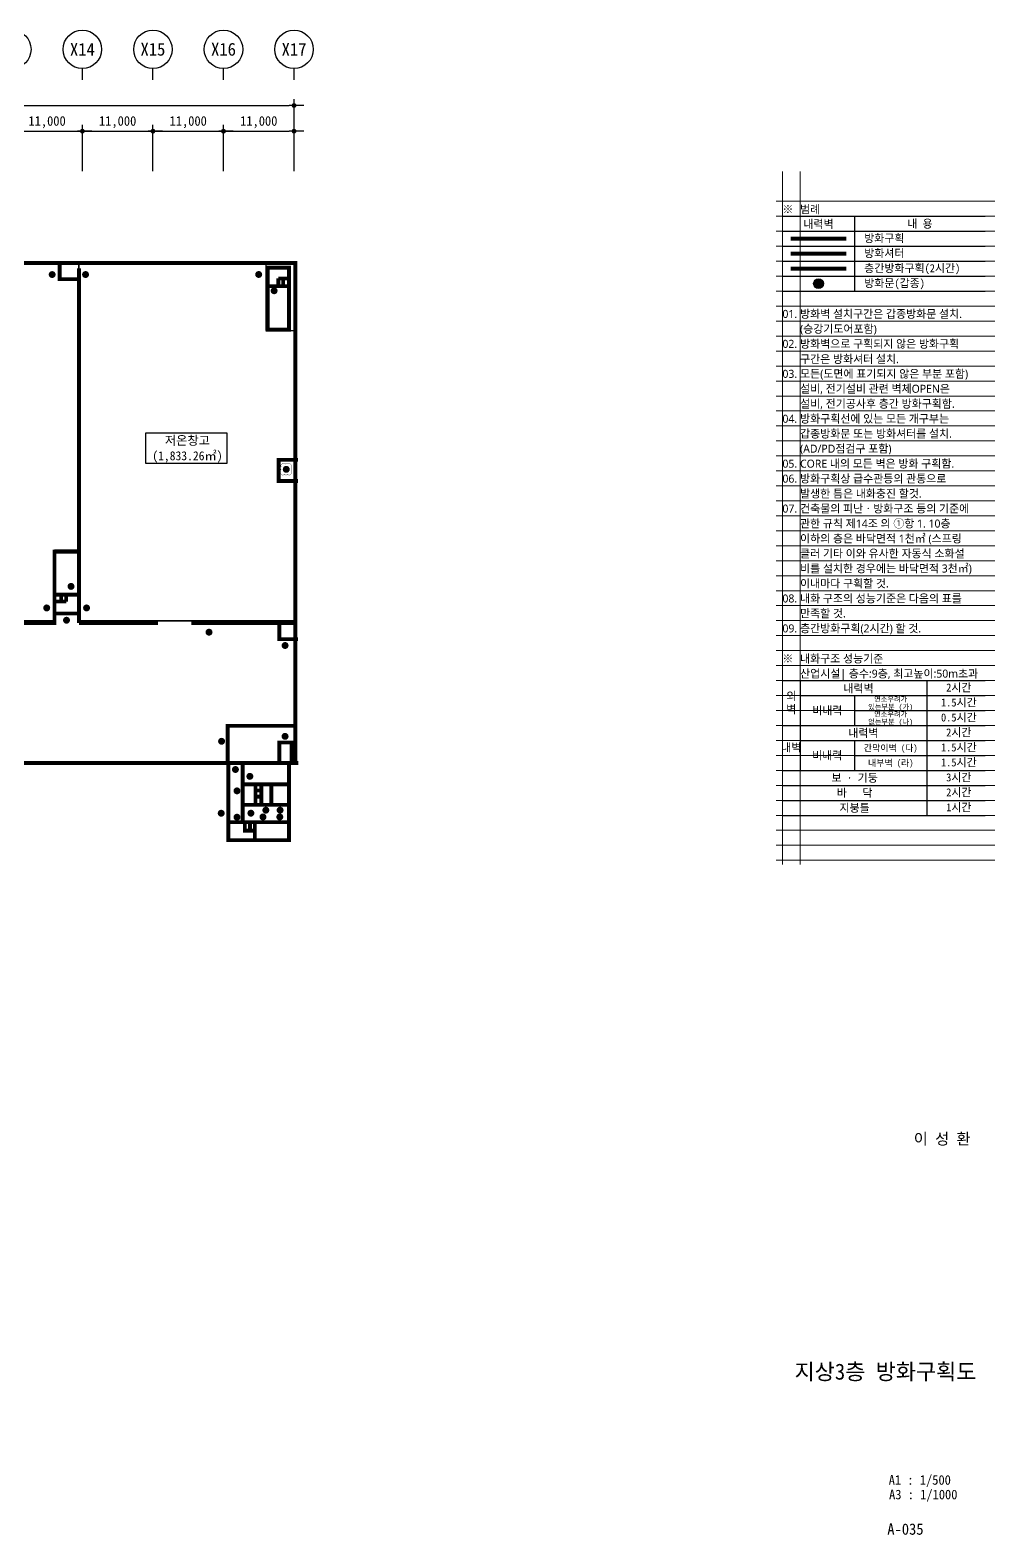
# Model space of a CAD drawing. Header units: millimetres. Extents: x 1075590 to 2680347, y 170599 to 729436.
# Drawn here: x 1269940 to 1420347, y 197985 to 432436 of the extents above; entities that cross this region are included whole.
import ezdxf
from ezdxf.enums import TextEntityAlignment as Align

# ---------------------------------------------------------------- set-up
doc = ezdxf.new("R2010")
doc.units = ezdxf.units.MM
doc.header["$LTSCALE"] = 5
doc.header["$MEASUREMENT"] = 0
doc.header["$PDSIZE"] = -10
for name, pattern in [('DASHDOTX2', [2, 1, -0.5, 0, -0.5]), ('HID', [2, 1.1, -0.9]), ('HIDDEN', [0.375, 0.25, -0.125]), ('PHANTOM2', [1.25, 0.625, -0.125, 0.125, -0.125, 0.125, -0.125])]:
    doc.linetypes.add(name, pattern=pattern)
doc.layers.get('0').update_dxf_attribs({"linetype": 'CONTINUOUS'})
doc.layers.get('Defpoints').update_dxf_attribs({"color": 153, "linetype": 'CONTINUOUS'})
doc.layers.add('0_방화구획 면적', color=7, linetype='CONTINUOUS', plot=False)
for name, color, linetype, lineweight in [('A-AXIS-BUBL', 7, 'CONTINUOUS', 25), ('A-BORD-TEXT', 3, 'CONTINUOUS', 25), ('A-DIMS', 7, 'CONTINUOUS', 25), ('A-DWXM-SHUT', 4, 'HID', 25), ('A-MKXS-MAK2', 3, 'DASHDOTX2', 25), ('A-XXXX-FIRE', 4, 'HIDDEN', 25), ('A-XXXX-TXT2', 3, 'CONTINUOUS', 25), ('REV-202205', 20, 'CONTINUOUS', 25)]:
    doc.layers.add(name, color=color, linetype=linetype, lineweight=lineweight)
doc.layers.add('A-XXXX-NPLT', color=144, linetype='CONTINUOUS', lineweight=15, plot=False)
doc.styles.add('HY울릉도L', font='')
doc.styles.add('돋움체', font='')
doc.styles.add('맑은 고딕', font='malgun.ttf')
doc.styles.add('맑은고딕', font='')
doc.styles.get('HY울릉도L').set_extended_font_data('HYwulM')
doc.styles.get('돋움체').set_extended_font_data('DotumChe')
doc.styles.get('맑은고딕').set_extended_font_data('DotumChe')
doc.dimstyles.new('CDIM', dxfattribs={"dimtxt": 3, "dimasz": 1.5, "dimexe": 2, "dimexo": 1, "dimgap": 1, "dimtad": 1, "dimdec": 0, "dimrnd": 0.5, "dimzin": 0, "dimdsep": 32, "dimlunit": 6, "dimtxsty": 'HY울릉도L', "dimblk1": '_CIDOT', "dimblk2": '_CIDOT', "dimsah": 1, "dimcen": 5.5, "dimclrd": 2, "dimclre": 2, "dimclrt": 7, "dimadec": 0, "dimazin": 0, "dimtfac": 1, "dimtdec": 0, "dimtix": 1, "dimtmove": 2, "dimatfit": 1, "dimldrblk": '_CIDOT', "dimfxl": 1, "dimtolj": 1, "dimtzin": 0, "dimlwd": -1, "dimarcsym": 0})

# ---------------------------------------------------------------- blocks, each defined once
blk = doc.blocks.new('_CIDOT')
at = {"color": 0, "linetype": 'ByBlock'}
blk.add_line((2, 0), (-1, 0), dxfattribs=at)
at = {"color": 0, "linetype": 'ByBlock', "const_width": 0.5}
blk.add_lwpolyline([(-0.25, 0, 1), (0.25, 0, 1)], format="xyb", close=True, dxfattribs=at)
blk = doc.blocks.new('*D35')
at = {"layer": 'A-DIMS', "lineweight": -2, "transparency": 16777216}
for p, q in [((258693, 255621), (258693, 262871)), ((269693, 255621), (269693, 262871))]:
    blk.add_line(p, q, dxfattribs=at)
at = {"layer": 'A-DIMS', "transparency": 16777216}
blk.add_line((259443, 261871), (268943, 261871), dxfattribs=at)
at = {"layer": 'Defpoints', "color": 0, "transparency": 16777216}
for p in [(269693, 261871), (258693, 255121), (269693, 255121)]:
    blk.add_point(p, dxfattribs=at)
at = {"layer": 'A-DIMS', "transparency": 16777216, "xscale": 750, "yscale": 750, "zscale": 750, "rotation": 180}
blk.add_blockref('_CIDOT', (258693, 261871), dxfattribs=at)
at = {"layer": 'A-DIMS', "transparency": 16777216, "xscale": 750, "yscale": 750, "zscale": 750}
blk.add_blockref('_CIDOT', (269693, 261871), dxfattribs=at)
at = {"layer": 'A-DIMS', "color": 3, "transparency": 16777216, "insert": (264193, 263275), "char_height": 1500, "attachment_point": 5, "style": '맑은고딕'}
blk.add_mtext('\\A1;11,000', dxfattribs=at)
blk = doc.blocks.new('*D36')
at = {"layer": 'A-DIMS', "lineweight": -2, "transparency": 16777216}
for p, q in [((269693, 255621), (269693, 262871)), ((280693, 255621), (280693, 262871))]:
    blk.add_line(p, q, dxfattribs=at)
at = {"layer": 'A-DIMS', "transparency": 16777216}
blk.add_line((270443, 261871), (279943, 261871), dxfattribs=at)
at = {"layer": 'Defpoints', "color": 0, "transparency": 16777216}
for p in [(280693, 261871), (269693, 255121), (280693, 255121)]:
    blk.add_point(p, dxfattribs=at)
at = {"layer": 'A-DIMS', "transparency": 16777216, "xscale": 750, "yscale": 750, "zscale": 750, "rotation": 180}
blk.add_blockref('_CIDOT', (269693, 261871), dxfattribs=at)
at = {"layer": 'A-DIMS', "transparency": 16777216, "xscale": 750, "yscale": 750, "zscale": 750}
blk.add_blockref('_CIDOT', (280693, 261871), dxfattribs=at)
at = {"layer": 'A-DIMS', "color": 3, "transparency": 16777216, "insert": (275193, 263275), "char_height": 1500, "attachment_point": 5, "style": '맑은고딕'}
blk.add_mtext('\\A1;11,000', dxfattribs=at)
blk = doc.blocks.new('*D37')
at = {"layer": 'A-DIMS', "lineweight": -2, "transparency": 16777216}
for p, q in [((280693, 255621), (280693, 262871)), ((291693, 255621), (291693, 262871))]:
    blk.add_line(p, q, dxfattribs=at)
at = {"layer": 'A-DIMS', "transparency": 16777216}
blk.add_line((281443, 261871), (290943, 261871), dxfattribs=at)
at = {"layer": 'Defpoints', "color": 0, "transparency": 16777216}
for p in [(291693, 261871), (280693, 255121), (291693, 255121)]:
    blk.add_point(p, dxfattribs=at)
at = {"layer": 'A-DIMS', "transparency": 16777216, "xscale": 750, "yscale": 750, "zscale": 750, "rotation": 180}
blk.add_blockref('_CIDOT', (280693, 261871), dxfattribs=at)
at = {"layer": 'A-DIMS', "transparency": 16777216, "xscale": 750, "yscale": 750, "zscale": 750}
blk.add_blockref('_CIDOT', (291693, 261871), dxfattribs=at)
at = {"layer": 'A-DIMS', "color": 3, "transparency": 16777216, "insert": (286193, 263275), "char_height": 1500, "attachment_point": 5, "style": '맑은고딕'}
blk.add_mtext('\\A1;11,000', dxfattribs=at)
blk = doc.blocks.new('*D38')
at = {"layer": 'A-DIMS', "lineweight": -2, "transparency": 16777216}
for p, q in [((126693, 255621), (126693, 266871)), ((302693, 255621), (302693, 266871))]:
    blk.add_line(p, q, dxfattribs=at)
at = {"layer": 'A-DIMS', "transparency": 16777216}
blk.add_line((127443, 265871), (301943, 265871), dxfattribs=at)
at = {"layer": 'Defpoints', "color": 0, "transparency": 16777216}
for p in [(302693, 265871), (126693, 255121), (302693, 255121)]:
    blk.add_point(p, dxfattribs=at)
at = {"layer": 'A-DIMS', "transparency": 16777216, "xscale": 750, "yscale": 750, "zscale": 750, "rotation": 180}
blk.add_blockref('_CIDOT', (126693, 265871), dxfattribs=at)
at = {"layer": 'A-DIMS', "transparency": 16777216, "xscale": 750, "yscale": 750, "zscale": 750}
blk.add_blockref('_CIDOT', (302693, 265871), dxfattribs=at)
at = {"layer": 'A-DIMS', "color": 3, "transparency": 16777216, "insert": (214693, 267275), "char_height": 1500, "attachment_point": 5, "style": '맑은고딕'}
blk.add_mtext('\\A1;176,000', dxfattribs=at)
blk = doc.blocks.new('*D39')
at = {"layer": 'A-DIMS', "lineweight": -2, "transparency": 16777216}
for p, q in [((291693, 255621), (291693, 262871)), ((302693, 255621), (302693, 262871))]:
    blk.add_line(p, q, dxfattribs=at)
at = {"layer": 'A-DIMS', "transparency": 16777216}
blk.add_line((292443, 261871), (301943, 261871), dxfattribs=at)
at = {"layer": 'Defpoints', "color": 0, "transparency": 16777216}
for p in [(302693, 261871), (291693, 255121), (302693, 255121)]:
    blk.add_point(p, dxfattribs=at)
at = {"layer": 'A-DIMS', "transparency": 16777216, "xscale": 750, "yscale": 750, "zscale": 750, "rotation": 180}
blk.add_blockref('_CIDOT', (291693, 261871), dxfattribs=at)
at = {"layer": 'A-DIMS', "transparency": 16777216, "xscale": 750, "yscale": 750, "zscale": 750}
blk.add_blockref('_CIDOT', (302693, 261871), dxfattribs=at)
at = {"layer": 'A-DIMS', "color": 3, "transparency": 16777216, "insert": (297193, 263275), "char_height": 1500, "attachment_point": 5, "style": '맑은고딕'}
blk.add_mtext('\\A1;11,000', dxfattribs=at)
blk = doc.blocks.new('NOTE(220317)')
at = {"layer": 'A-XXXX-NPLT'}
for p, q in [((1010649.8, 179732.7), (1010649.8, 175412.7)), ((1010759.8, 179732.7), (1010759.8, 175412.7)), ((1010609.8, 179546.1), (1011974.8, 179546.1)), ((1010609.8, 179452.7), (1011974.8, 179452.7)), ((1010609.8, 179359.4), (1011974.8, 179359.4)), ((1010609.8, 179266.1), (1011974.8, 179266.1)), ((1010609.8, 179172.7), (1011974.8, 179172.7)), ((1010609.8, 179079.4), (1011974.8, 179079.4)), ((1010609.8, 178986.1), (1011974.8, 178986.1)), ((1010609.8, 178892.7), (1011974.8, 178892.7)), ((1010609.8, 178799.4), (1011974.8, 178799.4)), ((1010609.8, 178706.1), (1011974.8, 178706.1)), ((1010609.8, 178612.7), (1011974.8, 178612.7)), ((1010609.8, 178519.4), (1011974.8, 178519.4)), ((1010609.8, 178426.1), (1011974.8, 178426.1)), ((1010609.8, 178332.7), (1011974.8, 178332.7)), ((1010609.8, 178239.4), (1011974.8, 178239.4)), ((1010609.8, 178146.1), (1011974.8, 178146.1)), ((1010609.8, 178052.7), (1011974.8, 178052.7)), ((1010609.8, 177959.4), (1011974.8, 177959.4)), ((1010609.8, 177866.1), (1011974.8, 177866.1)), ((1010609.8, 177772.7), (1011974.8, 177772.7)), ((1010609.8, 177679.4), (1011974.8, 177679.4)), ((1010609.8, 177586.1), (1011974.8, 177586.1)), ((1010609.8, 177492.7), (1011974.8, 177492.7)), ((1010609.8, 177399.4), (1011974.8, 177399.4)), ((1010609.8, 177306.1), (1011974.8, 177306.1)), ((1010609.8, 177212.7), (1011974.8, 177212.7)), ((1010609.8, 177119.4), (1011974.8, 177119.4)), ((1010609.8, 177026.1), (1011974.8, 177026.1)), ((1010609.8, 176932.7), (1011974.8, 176932.7)), ((1010609.8, 176839.4), (1011974.8, 176839.4)), ((1010609.8, 176746.1), (1011974.8, 176746.1)), ((1010609.8, 176652.7), (1011974.8, 176652.7)), ((1010609.8, 176559.4), (1011974.8, 176559.4)), ((1010609.8, 176466.1), (1011974.8, 176466.1)), ((1010609.8, 176372.7), (1011974.8, 176372.7)), ((1010609.8, 176279.4), (1011974.8, 176279.4)), ((1010609.8, 176186.1), (1011974.8, 176186.1)), ((1010609.8, 176092.7), (1011974.8, 176092.7)), ((1010609.8, 175999.4), (1011974.8, 175999.4)), ((1010609.8, 175906.1), (1011974.8, 175906.1)), ((1010609.8, 175812.7), (1011974.8, 175812.7)), ((1010609.8, 175719.4), (1011974.8, 175719.4)), ((1010609.8, 175626.1), (1011974.8, 175626.1)), ((1010609.8, 175532.7), (1011974.8, 175532.7)), ((1010609.8, 175439.4), (1011974.8, 175439.4))]:
    blk.add_line(p, q, dxfattribs=at)
blk = doc.blocks.new('NOTE_방화구획')
at = {"layer": 'A-MKXS-MAK2', "true_color": 0x991b1e}
blk.add_hatch(color=244, dxfattribs=at).paths.add_polyline_path([(7673.8, 4762.3, 1), (7704.2, 4762.3, 1)])
for points in [[(7576.5, 4972.3), (8209, 4972.3)], [(7801.5, 4972.3), (7801.5, 4738.9)], [(7576.5, 4925.6), (8209, 4925.6)], [(7576.5, 4878.9), (8209, 4878.9)], [(7576.5, 4832.3), (8209, 4832.3)], [(7576.5, 4785.6), (8209, 4785.6)], [(7576.5, 4738.9), (8209, 4738.9)], [(7576.5, 3525.6), (8209, 3525.6)], [(7631.5, 3525.6), (7631.5, 3245.6)], [(8026.5, 3525.6), (8026.5, 3105.6)], [(7631.5, 3478.9), (8209, 3478.9)], [(7801.5, 3478.9), (7801.5, 3385.6)], [(7801.5, 3432.3), (8209, 3432.3)], [(7576.5, 3385.6), (8209, 3385.6)], [(7631.5, 3338.9), (8209, 3338.9)], [(7801.5, 3338.9), (7801.5, 3245.6)], [(7801.5, 3292.3), (8209, 3292.3)], [(7576.5, 3245.6), (8209, 3245.6)], [(7576.5, 3198.9), (8209, 3198.9)], [(7576.5, 3152.3), (8209, 3152.3)], [(7576.5, 3105.6), (8209, 3105.6)]]:
    blk.add_lwpolyline(points)
at = {"layer": 'A-DWXM-SHUT', "color": 6, "linetype": 'HID', "ltscale": 400, "const_width": 12}
blk.add_lwpolyline([(7602.3, 4855.6), (7775.7, 4855.6)], dxfattribs=at)
at = {"layer": 'A-DWXM-SHUT', "linetype": 'HIDDEN', "ltscale": 500, "const_width": 12}
blk.add_lwpolyline([(7602.3, 4808.9), (7775.7, 4808.9)], dxfattribs=at)
at = {"layer": 'A-MKXS-MAK2', "color": 244, "linetype": 'Continuous', "true_color": 0x991b1e}
blk.add_circle((7689, 4762.3), 15.2, dxfattribs=at)
at = {"layer": 'A-XXXX-FIRE', "color": 5, "linetype": 'PHANTOM2', "ltscale": 600, "const_width": 12}
blk.add_lwpolyline([(7602.3, 4902.3), (7775.7, 4902.3)], dxfattribs=at)
at = {"layer": 'A-XXXX-TXT2'}
for s, style, p in [('※', '맑은 고딕', (7576.5, 4993.9)), ('범례 ', '맑은 고딕', (7631.5, 4993.9)), ('방화구획', '돋움체', (7831.5, 4903.9)), ('방화셔터', '돋움체', (7831.5, 4857.3)), ('층간방화구획(2시간)', '돋움체', (7831.5, 4810.6)), ('방화문(갑종)', '돋움체', (7831.5, 4763.9)), ('01.', '맑은 고딕', (7576.5, 4668.1)), ('방화벽 설치구간은 갑종방화문 설치.', '맑은 고딕', (7631.5, 4668.1)), ('(승강기도어포함)', '맑은 고딕', (7631.5, 4621.4)), ('02.', '맑은 고딕', (7576.5, 4574.8)), ('방화벽으로 구획되지 않은 방화구획', '맑은 고딕', (7631.5, 4574.8)), ('구간은 방화셔터 설치.', '맑은 고딕', (7631.5, 4527.3)), ('03.', '맑은 고딕', (7576.5, 4481.4)), ('모든(도면에 표기되지 않은 부분 포함) ', '맑은 고딕', (7631.5, 4481.4)), ('설비, 전기설비 관련 벽체OPEN은', '맑은 고딕', (7631.5, 4434.8)), ('설비, 전기공사후 층간 방화구획함.', '맑은 고딕', (7631.5, 4388.1)), ('04.', '맑은 고딕', (7576.5, 4341.4)), ('방화구획선에 있는 모든 개구부는', '맑은 고딕', (7631.5, 4341.4)), ('갑종방화문 또는 방화셔터를 설치.', '맑은 고딕', (7631.5, 4294.8)), ('(AD/PD점검구 포함)', '맑은 고딕', (7631.5, 4248.1)), ('05.', '맑은 고딕', (7576.5, 4201.4)), ('CORE 내의 모든 벽은 방화 구획함.', '맑은 고딕', (7631.5, 4201.4)), ('06.', '맑은 고딕', (7576.5, 4154.8)), ('방화구획상 급수관등의 관통으로 ', '맑은 고딕', (7631.5, 4154.8)), ('발생한 틈은 내화충진 할것.', '맑은 고딕', (7631.5, 4108.1)), ('07.', '맑은 고딕', (7576.5, 4061.4)), ('건축물의 피난ㆍ방화구조 등의 기준에', '맑은 고딕', (7631.5, 4061.4)), ('관한 규칙 제14조 의 ①항 1. 10층', '맑은 고딕', (7631.5, 4014.8)), ('이하의 층은 바닥면적 1천㎡ (스프링', '맑은 고딕', (7631.5, 3968.1)), ('클러 기타 이와 유사한 자동식 소화설', '맑은 고딕', (7631.5, 3921.4)), ('비를 설치한 경우에는 바닥면적 3천㎡)', '맑은 고딕', (7631.5, 3874.8)), ('이내마다 구획할 것.', '맑은 고딕', (7631.5, 3828.1)), ('08.', '맑은 고딕', (7576.5, 3781.4)), ('내화 구조의 성능기준은 다음의 표를', '맑은 고딕', (7631.5, 3781.4)), ('만족할 것.', '맑은 고딕', (7631.5, 3734.8)), ('09.', '맑은 고딕', (7576.5, 3688.1)), ('층간방화구획(2시간) 할 것. ', '맑은 고딕', (7631.5, 3688.1)), ('※', '맑은 고딕', (7576.5, 3593.9)), ('내화구조 성능기준', '맑은 고딕', (7631.5, 3593.9)), ('산업시설| 층수:9층, 최고높이:50m초과', '맑은 고딕', (7631.5, 3547.2))]:
    blk.add_text(s, height=25, dxfattribs=dict(at, style=style)).set_placement(p, align=Align.MIDDLE_LEFT)
at = {"layer": 'A-XXXX-TXT2', "style": '돋움체'}
for s, height, p in [('내력벽', 25, (7689, 4948.1)), ('내 용', 25, (8005.3, 4948.9)), ('내력벽', 25, (7813.7, 3501.4)), ('2시간', 25, (8126.5, 3503.9)), ('연소우려가', 16, (7914, 3467.6)), ('1.5시간', 25, (8126.5, 3457.3)), ('비내력', 25, (7716.5, 3432.3)), ('있는부분 (가)', 16, (7914, 3443.6)), ('연소우려가', 16, (7914, 3420.9)), ('0.5시간', 25, (8126.5, 3410.6)), ('내력벽', 25, (7829, 3362.3)), ('없는부분 (나)', 16, (7914, 3396.9)), ('2시간', 25, (8126.5, 3363.9)), ('1.5시간', 25, (8126.5, 3317.3)), ('비내력', 25, (7716.1, 3292.3)), ('간막이벽 (다)', 20, (7914, 3315.6)), ('1.5시간', 25, (8126.5, 3270.6)), ('보 · 기둥', 25, (7801.5, 3222.3)), ('내부벽 (라)', 20, (7914, 3268.9)), ('3시간', 25, (8126.5, 3223.9)), ('바   닥', 25, (7801.5, 3175.6)), ('2시간', 25, (8126.5, 3177.3)), ('지붕틀', 25, (7801.5, 3128.9)), ('1시간', 25, (8126.5, 3130.6))]:
    blk.add_text(s, height=height, dxfattribs=at).set_placement(p, align=Align.MIDDLE_CENTER)
at = {"layer": 'A-XXXX-TXT2', "char_height": 25, "attachment_point": 5, "style": '맑은 고딕'}
for s, width, insert in [('{\\fDotumChe|b0|i0|c129|p49;외\\P벽}', 24.9, (7604, 3455.1)), ('{\\fDotumChe|b0|i0|c129|p49;내벽}', 25, (7604, 3315.6))]:
    blk.add_mtext_dynamic_manual_height_columns(s, width=width, gutter_width=125, heights=[0], dxfattribs=dict(at, insert=insert))
blk = doc.blocks.new('DIM(210222)')
for p, q in [((269693, 269870.6), (269693, 271620.6)), ((280693, 269870.6), (280693, 271620.6)), ((291693, 269870.6), (291693, 271620.6)), ((302693, 269870.6), (302693, 271620.6))]:
    blk.add_line(p, q)
at = {"layer": 'A-AXIS-BUBL', "ltscale": 0.2}
for centre in [(258693, 274620.6), (269693, 274620.6), (280693, 274620.6), (291693, 274620.6), (302693, 274620.6)]:
    blk.add_circle(centre, 3000, dxfattribs=at)
at = {"layer": 'A-XXXX-TXT2', "ltscale": 0.2, "style": '맑은고딕'}
for s, p in [('X14', (269693, 274620.6)), ('X15', (280693, 274620.6)), ('X16', (291693, 274620.6)), ('X17', (302693, 274620.6))]:
    blk.add_text(s, height=2000, dxfattribs=at).set_placement(p, align=Align.MIDDLE)
at = {"layer": 'A-DIMS'}
for p1, p2, distance, picture, middle in [((126693, 255120.6), (302693, 255120.6), 10750, '*D38', (214693, 267275.5)), ((258693, 255120.6), (269693, 255120.6), 6750, '*D35', (264193, 263275.5)), ((269693, 255120.6), (280693, 255120.6), 6750, '*D36', (275193, 263275.5)), ((280693, 255120.6), (291693, 255120.6), 6750, '*D37', (286193, 263275.5)), ((291693, 255120.6), (302693, 255120.6), 6750, '*D39', (297193, 263275.5))]:
    dim = blk.add_aligned_dim(p1=p1, p2=p2, distance=distance, dimstyle='CDIM', override={"dimscale": 500, "dimtxsty": '맑은고딕', "dimclrd": 256, "dimclre": 256, "dimclrt": 3}, dxfattribs=at)
    dim.commit()
    dim.dimension.update_dxf_attribs({"geometry": picture, "text_midpoint": middle})

msp = doc.modelspace()

# ---------------------------------------------------------------- hatches: boundary and pattern name
at = {"layer": 'A-MKXS-MAK2'}
for points in [[(1272838, 394352, -1), (1273928, 394352, -1)], [(1278040, 394352, -1), (1279130, 394352, -1)], [(1305031, 394358, -1), (1306121, 394358, -1)], [(1308528, 391824, 1), (1307438, 391824, 1)], [(1310419, 364002, 1), (1309329, 364002, 1)], [(1275778, 345764, -1), (1276868, 345764, -1)], [(1271986, 342409, -1), (1273076, 342409, -1)], [(1278198, 342409, -1), (1279288, 342409, -1)], [(1275072, 340488, -1), (1276162, 340488, -1)], [(1298382, 338628, 1), (1297292, 338628, 1)], [(1310235, 336554, -1), (1309145, 336554, -1)], [(1300335, 321633, -1), (1299245, 321633, -1)], [(1310235, 322401, -1), (1309145, 322401, -1)], [(1302497, 317237, -1), (1301407, 317237, -1)], [(1304745, 316167, -1), (1303655, 316167, -1)], [(1302742, 313903, -1), (1301652, 313903, -1)], [(1300279, 310421, -1), (1299189, 310421, -1)], [(1302742, 309803, -1), (1301652, 309803, -1)], [(1304908, 310429, -1), (1303817, 310429, -1)], [(1306793, 309845, 1), (1305703, 309845, 1)], [(1307239, 310899, -1), (1306149, 310899, -1)], [(1309413, 309845, 1), (1308323, 309845, 1)], [(1309460, 310899, -1), (1308370, 310899, -1)]]:
    msp.add_hatch(color=240, dxfattribs=at).paths.add_polyline_path(points)

# ---------------------------------------------------------------- linework, layer by layer
at = {"layer": '0_방화구획 면적'}
for points in [[(1245640, 385636), (1249440, 385636), (1249440, 396136), (1277540, 396136), (1277540, 351386), (1273740, 351386), (1273740, 340386), (1245640, 340386), (1245640, 385636)], [(1212640, 341386), (1216440, 341386), (1216440, 340386), (1273740, 340386), (1273740, 341386), (1277540, 341386), (1277540, 340386), (1311290, 340386), (1311290, 324136), (1300640, 324136), (1300640, 318436), (1178890, 318436), (1178890, 340386), (1212640, 340386)]]:
    msp.add_lwpolyline(points, dxfattribs=at)
for points in [[(1277540, 396136), (1306690, 396136), (1306690, 385636), (1311290, 385636), (1311290, 340386), (1277540, 340386)], [(1300586, 364914), (1287986, 364914), (1287986, 369714), (1300586, 369714)]]:
    msp.add_lwpolyline(points, close=True, dxfattribs=at)
at = {"layer": 'A-DWXM-SHUT', "linetype": 'HIDDEN', "ltscale": 500, "const_width": 600}
msp.add_lwpolyline([(1178890, 318236), (1178890, 396136), (1311290, 396136), (1311290, 318236)], dxfattribs=at)
at = {"layer": 'A-DWXM-SHUT', "color": 6, "linetype": 'HID', "ltscale": 400, "const_width": 600}
msp.add_lwpolyline([(1255540, 318222), (1300844, 318222)], dxfattribs=at)
at = {"layer": 'A-XXXX-FIRE', "color": 5, "linetype": 'PHANTOM2', "ltscale": 600, "const_width": 600}
for points in [[(1274540, 396436), (1274540, 393636), (1277340, 393636)], [(1277558, 340064), (1277558, 395314)], [(1310333, 393736), (1308626, 393736)], [(1308626, 392649), (1308626, 393736)], [(1309404, 392649), (1309404, 393736)], [(1310333, 392549), (1306894, 392549)], [(1311690, 365486), (1308690, 365486), (1308690, 362186), (1311690, 362186)], [(1273758, 341364), (1273758, 351184), (1277558, 351184)], [(1273758, 344489), (1277558, 344489)], [(1274791, 344489), (1274791, 343403)], [(1275569, 344489), (1275569, 343403)], [(1273758, 343403), (1275569, 343403)], [(1277358, 341540), (1273758, 341540), (1273758, 340064), (1262058, 340064)], [(1289858, 340064), (1277558, 340064)], [(1311290, 340064), (1295058, 340064)], [(1311690, 337536), (1308790, 337536), (1308790, 340186)], [(1310990, 324036), (1300740, 324036), (1300740, 318436)], [(1308794, 318236), (1308794, 321436), (1310699, 321436), (1310699, 318236), (1310294, 318236)], [(1303069, 318236), (1303069, 309020), (1310294, 309020)], [(1310699, 318236), (1311740, 318236)], [(1310294, 314911), (1303069, 314911)], [(1305081, 314836), (1305081, 311724)], [(1305081, 313954), (1305981, 313954)], [(1305981, 314836), (1305981, 311724)], [(1307543, 314836), (1307543, 311724)], [(1303069, 311724), (1310294, 311724)], [(1305081, 312997), (1305981, 312997)], [(1303069, 309020), (1300844, 309020)], [(1303414, 308995), (1303414, 307703), (1304978, 307703)], [(1304231, 307703), (1304231, 308995)], [(1304978, 306236), (1304978, 308995)]]:
    msp.add_lwpolyline(points, dxfattribs=at)
for points in [[(1310294, 385767), (1306983, 385767), (1306983, 395436), (1310294, 395436)], [(1310294, 318236), (1300844, 318236), (1300844, 306236), (1310294, 306236)]]:
    msp.add_lwpolyline(points, close=True, dxfattribs=at)
at = {"layer": 'REV-202205', "const_width": 50}
msp.add_lwpolyline([(1309082, 363242, 0.5205671), (1309582, 363242, 0.5205671), (1310082, 363242, 0.5205671), (1310582, 363242, 0.5205671), (1310617, 363707, 0.5205671), (1310617, 364207, 0.5205671), (1310617, 364707, 0.5205671), (1310227, 364817, 0.5205671), (1309727, 364817, 0.5205671), (1309227, 364817, 0.5205671), (1309082, 364461, 0.5205671), (1309082, 363961, 0.5205671)], format="xyb", close=True, dxfattribs=at)

# ---------------------------------------------------------------- block references
msp.add_blockref('DIM(210222)', (1008397, 154815))
for name, p, xscale, yscale, zscale in [('NOTE(220317)', (-23879023, -4082891), 25, 25, 25), ('NOTE_방화구획', (1008397, 154815), 50, 50, 50)]:
    msp.add_blockref(name, p, dxfattribs=dict(xscale=xscale, yscale=yscale, zscale=zscale))

# ---------------------------------------------------------------- texts
at = {"layer": '0_방화구획 면적', "style": '돋움체'}
for s, p in [('저온창고', (1294469, 368514)), ('(1,833.26㎡)', (1294469, 366114))]:
    msp.add_text(s, height=1400, dxfattribs=at).set_placement(p, align=Align.MIDDLE_CENTER)
at = {"layer": 'A-BORD-TEXT', "style": '맑은고딕'}
for s, height, p in [('이 성 환', 1750, (1416540, 258813)), ('A1 : 1/500', 1500, (1413484, 205799)), ('A3 : 1/1000', 1500, (1414507, 203532)), ('A-035', 1750, (1409223, 198014))]:
    msp.add_text(s, height=height, dxfattribs=at).set_placement(p, align=Align.RIGHT)
msp.add_text('지상3층 방화구획도', height=2500, dxfattribs=at).set_placement((1403285, 223428), align=Align.MIDDLE_CENTER)

doc.saveas('drawing.dxf')
